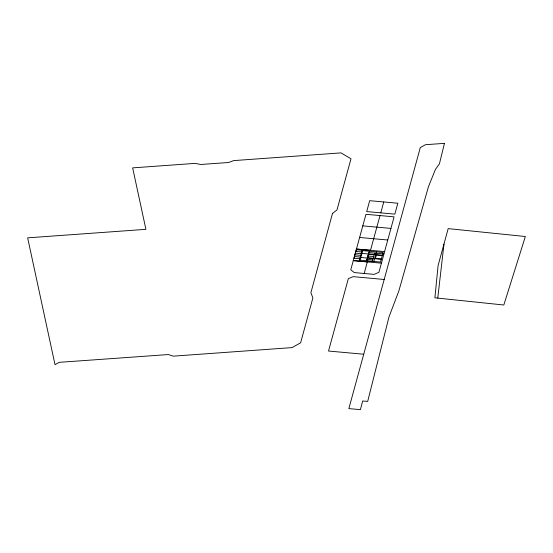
<?xml version="1.0" encoding="UTF-8"?>
<svg xmlns="http://www.w3.org/2000/svg" width="553" height="553" viewBox="0 0 553 553"><rect width="100%" height="100%" fill="white"/><g stroke="black" fill="none" stroke-linecap="round" stroke-linejoin="round"><path stroke-width="0.83" d="M437.762 298.108L503.818 305.007L525.35 236.511L448.172 228.617L438.094 265.537L434.893 297.811L437.762 298.108L443.983 244.067M359.18 261.154L362.333 249.569M366.245 261.79L368.747 252.59L383.934 253.972M366.784 260.795L369.383 251.256M374.637 253.136L372.321 261.631L366.432 261.099M373.849 261.438L376.448 251.898M359.616 237.458L365.962 214.294L394.102 216.845L378.909 272.346L374.084 274.371L354.273 272.574L350.768 269.795L359.616 237.458L387.764 240.009M364.178 273.472L367.344 261.894L353.277 260.615L381.418 263.173M380.022 215.566L370.51 250.315L356.45 249.037L384.584 251.587M380.768 212.85L383.754 201.956L397.828 203.234L394.849 214.129L366.701 211.578L369.687 200.677L383.754 201.956M362.796 225.873L390.93 228.424M362.146 250.26L356.256 249.728L353.948 258.223L359.83 258.763M355.793 251.428L361.683 251.961M361.973 253.385L382.372 255.237M355.33 253.129L361.22 253.661M368.284 254.304L374.174 254.836M382.282 255.576L376.393 255.037L375.466 258.438L381.356 258.97M354.874 254.829L360.756 255.362M367.821 256.004L373.71 256.537M354.411 256.523L360.293 257.062M367.358 257.705L373.247 258.237M360.86 257.463L381.266 259.309M366.895 259.398L372.784 259.938M384.183 279.472L353.146 276.652L348.335 278.671L328.517 351.037L363.729 354.224M444.439 143.351L439.414 163.888L435.418 169.432L428.451 186.693L398.81 291.092L388.98 316.945L367.683 401.416L362.678 400.987L360.404 409.649L348.846 408.605L420.294 147.589L425.444 144.713L444.439 143.351M332.45 213.555L310.883 292.765L312.894 297.915L300.611 342.812L292.046 347.602L173.262 356.16L168.388 354.549L59.192 362.339L55.017 364.676L27.65 237.845L145.909 229.336L132.651 167.884L195.085 163.384L200.794 164.476L228.631 162.492L233.636 160.605L341.042 152.877L350.989 158.815L337.026 209.808L332.45 213.555M362.713 250.647L360.114 260.193L380.519 262.046L383.118 252.5L362.713 250.647"/></g></svg>
